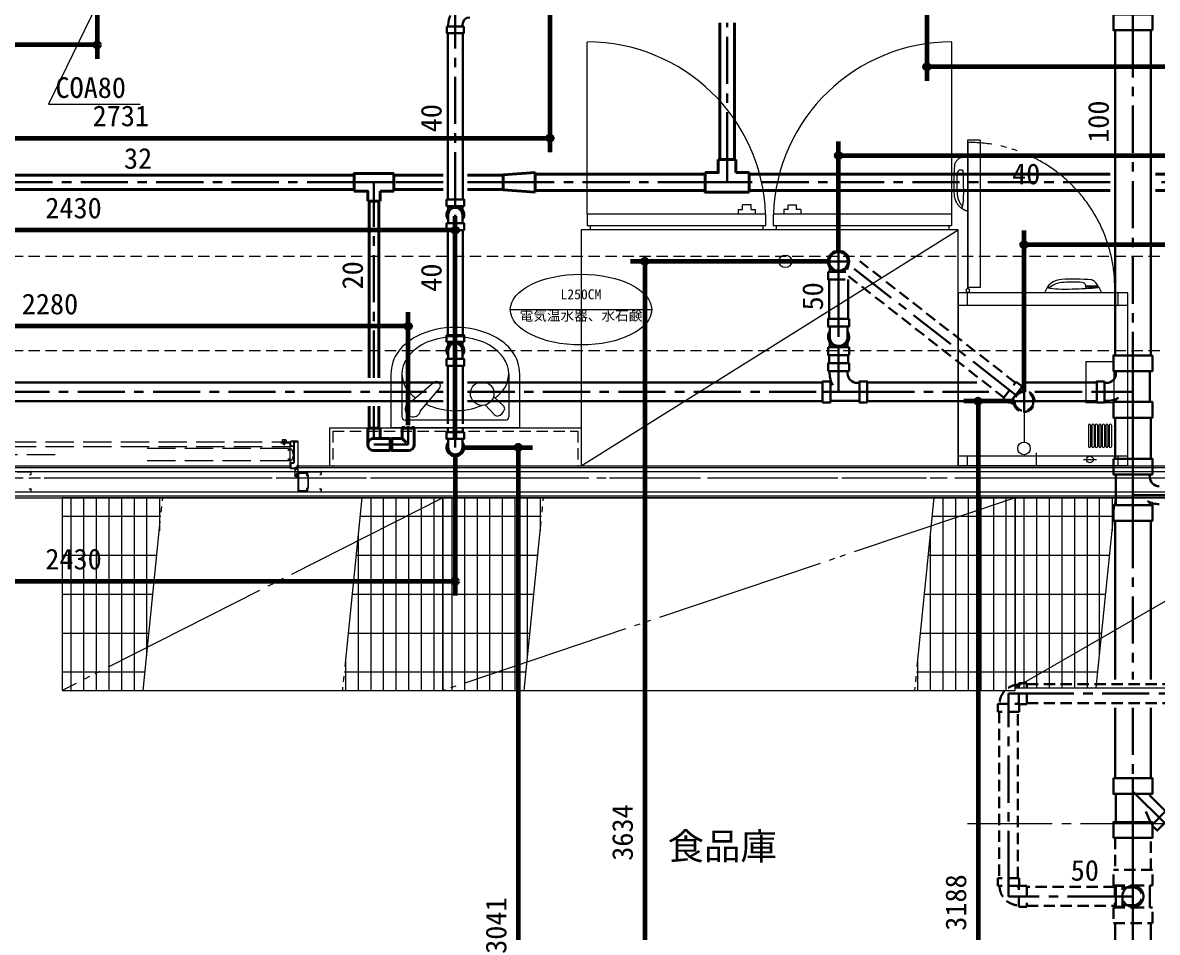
# Model space of a CAD drawing. Units: millimetres at full size, sheet at 1:30. Extents: x -16828 to 149130, y 47892 to 100313.
# Drawn here: x 1238 to 4849, y 57000 to 59894 of the extents above; entities that cross this region are included whole.
import ezdxf
from ezdxf.enums import TextEntityAlignment as Align

# ---------------------------------------------------------------- set-up
doc = ezdxf.new("R2010")
doc.units = ezdxf.units.MM
doc.header["$LTSCALE"] = 30
doc.header["$PDMODE"] = 32
doc.header["$PDSIZE"] = 15
for name, pattern in [('CHAIN1', [8, 5, -1, 1, -1]), ('CHAIN2', [12, 9, -1, 1, -1]), ('DASHED1', [1.8, 1.2, -0.6]), ('DASHED3', [4, 3, -1]), ('DOUBLE_CHAIN1', [8.8, 5, -1, 0.6, -0.6, 0.6, -1]), ('LONG_CHAIN', [21, 18, -1, 1, -1]), ('LONG_DOUBLE_CHAIN', [21.8, 18, -1, 0.6, -0.6, 0.6, -1])]:
    doc.linetypes.add(name, pattern=pattern)
for name, color, linetype, lineweight in [('0-0', 7, 'CHAIN2', 15), ('0-1', 7, 'Continuous', 15), ('2-2_間仕切り芯', 7, 'DOUBLE_CHAIN1', 15), ('2-3_間仕切り', 7, 'Continuous', 15), ('2-A_建具', 7, 'Continuous', 15), ('2-B_金物', 7, 'Continuous', 15), ('3-0_AIHO08-壁芯', 7, 'CHAIN2', 15), ('3-1_AIHO57-排水立上げ', 7, 'Continuous', 15), ('3-4_AIHO30-厨房機器', 7, 'Continuous', 15), ('3-7_AIHO47-厨房機器アウトライン', 7, 'Continuous', 15), ('3-8_AIHO30-厨房機器LL', 7, 'Continuous', 15), ('3-9_AIHO32-厨房機器補助線', 7, 'LONG_DOUBLE_CHAIN', 15), ('3-E_AIHO48-厨房機器既設品', 7, 'Continuous', 15), ('4-7_AIHO13-衛生器具', 7, 'Continuous', 15), ('9-6_無題7', 7, 'Continuous', 15), ('9-9_配管－汚水１：硬質塩ビ管（ＤＶ）', 2, 'Continuous', 30), ('9-A_配管－給水３：ＶＬＰ(ＶＤ)', 5, 'Continuous', 40), ('9-E_配管－給湯１：ＣＵＰ(Ｍ)', 1, 'Continuous', 60)]:
    doc.layers.add(name, color=color, linetype=linetype, lineweight=lineweight)
doc.layers.add('4-8_AIHO12-部屋名', color=7, linetype='Continuous')
doc.styles.add('ＭＳ ゴシック', font='')
doc.styles.get('ＭＳ ゴシック').set_extended_font_data('MS Gothic')

# ---------------------------------------------------------------- blocks, each defined once
blk = doc.blocks.new('グループ部品-33')
at = {"layer": '4-7_AIHO13-衛生器具'}
for p, q in [((2409.96, 58775.99), (2409.96, 58604.36)), ((2444.96, 58776.86), (2444.96, 58639.36)), ((2784.96, 58776.86), (2784.96, 58639.36)), ((2819.96, 58604.36), (2819.96, 58775.99)), ((2474.5, 58688.75), (2545.29, 58748.96)), ((2504.37, 58658.88), (2564.57, 58729.67)), ((2769.12, 58673.35), (2736.78, 58704.53)), ((2709.79, 58677.54), (2740.97, 58645.2)), ((2774.96, 58629.36), (2454.96, 58629.36)), ((2819.96, 58604.36), (2409.96, 58604.36)), ((2524.95, 58604.36), (2504.95, 58604.36))]:
    blk.add_line(p, q, dxfattribs=at)
blk.add_circle((2700.46, 58713.86), 37.5, dxfattribs=at)
for centre, radius, start, end in [((2614.96, 58644.36), 280.01, 63.81443, 116.18557), ((2562.01, 58752.05), 160, 116.18557, 143.24105), ((2582.2, 58738.19), 150, 111.34332, 143.49008), ((2614.96, 58654.36), 240, 68.65668, 111.34332), ((2647.72, 58738.19), 150, 36.50992, 68.65668), ((2667.91, 58752.05), 160, 36.75895, 63.81443), ((2529.96, 58775.99), 120, 143.24105, 180), ((2699.96, 58775.99), 120, 0, 36.75895), ((2529.96, 58776.86), 85, 143.49008, 218.88801), ((2699.96, 58776.86), 85, 321.11199, 36.50992), ((2572.77, 58811.39), 140, 218.88801, 232.65285), ((2554.15, 58738.54), 13.68, 319.62111, 130.38272), ((2657.15, 58811.39), 140, 307.1465, 321.11199), ((2479.98, 58664.36), 25, 102.64013, 347.32941), ((2614.96, 58879.37), 220, 245.06722, 292.67346), ((2742.89, 58671.43), 30, 285.3058, 344.69517), ((2762.18, 58666.15), 10, 344.69517, 46.04339), ((2454.96, 58639.36), 10, 180, 270), ((2748.17, 58652.14), 10, 223.95652, 285.3058), ((2774.96, 58639.36), 10, 270, 0)]:
    blk.add_arc(centre, radius, start, end, dxfattribs=at)

msp = doc.modelspace()

# ---------------------------------------------------------------- linework, layer by layer
at = {"layer": '0-0'}
msp.add_line((4244.96, 57345.86), (6184.96, 57345.86), dxfattribs=at)
at = {"layer": '0-1', "linetype": 'DASHED1'}
for p, q in [((284.96, 59150.86), (6009.96, 59150.86)), ((284.96, 58850.86), (6009.96, 58850.86))]:
    msp.add_line(p, q, dxfattribs=at)
at = {"layer": '2-2_間仕切り芯'}
msp.add_line((-806.1, 58445.86), (8457.24, 58445.86), dxfattribs=at)
at = {"layer": '2-3_間仕切り'}
for p, q in [((1164.96, 58484.36), (2089.96, 58484.36)), ((1164.96, 58478.36), (2089.96, 58478.36)), ((2114.96, 58484.36), (6472.46, 58484.36)), ((2114.96, 58478.36), (6472.46, 58478.36)), ((1164.96, 58465.86), (6472.46, 58465.86)), ((1164.96, 58400.86), (6472.46, 58400.86)), ((1164.96, 58388.36), (6651.46, 58388.36)), ((1164.96, 58382.36), (6651.46, 58382.36))]:
    msp.add_line(p, q, dxfattribs=at)
at = {"layer": '2-A_建具', "linetype": 'DASHED3'}
for p, q in [((110.46, 58560.36), (2089.96, 58560.36)), ((110.46, 58545.36), (2089.96, 58545.36)), ((2084.06, 58539.36), (1614.96, 58539.36)), ((2059.96, 58559.16), (2059.96, 58557.56)), ((2059.96, 58559.16), (2087.56, 58559.16)), ((2064.46, 58566.16), (2063.46, 58565.16)), ((2063.46, 58565.16), (2063.46, 58561.66)), ((2063.96, 58561.16), (2063.46, 58561.66)), ((2075.96, 58561.16), (2063.96, 58561.16)), ((2075.46, 58566.16), (2064.46, 58566.16)), ((2064.96, 58561.16), (2064.96, 58560.36)), ((2067.96, 58551.56), (2067.96, 58560.36)), ((2069.96, 58566.16), (2069.96, 58551.16)), ((2071.56, 58551.16), (2071.96, 58551.56)), ((2071.96, 58551.56), (2071.96, 58560.36)), ((2074.96, 58561.16), (2074.96, 58560.36)), ((2076.46, 58565.16), (2075.46, 58566.16)), ((2075.96, 58561.16), (2076.46, 58561.66)), ((2076.46, 58565.16), (2076.46, 58561.66)), ((2084.06, 58531.86), (2084.06, 58539.36)), ((2088.36, 58546.16), (2089.96, 58546.16)), ((2089.46, 58485.36), (2089.46, 58560.36)), ((2089.96, 58556.76), (2089.96, 58546.16)), ((1340.9, 58519.36), (84.96, 58519.36)), ((2084.06, 58499.36), (2084.06, 58506.86)), ((2084.96, 58537.06), (2084.96, 58533.36)), ((2086.16, 58533.36), (2084.96, 58533.36)), ((2084.96, 58505.36), (2084.96, 58501.66)), ((2086.16, 58505.36), (2084.96, 58505.36)), ((2091.18, 58537.36), (2085.26, 58537.36)), ((2099.88, 58519.9), (2095.99, 58533.72)), ((2099.88, 58518.82), (2095.99, 58505)), ((2084.06, 58499.36), (1614.96, 58499.36)), ((2091.18, 58501.36), (2085.26, 58501.36))]:
    msp.add_line(p, q, dxfattribs=at)
at = {"layer": '2-A_建具'}
for p, q in [((2089.96, 58547.76), (2089.96, 58559.96)), ((2091.56, 58546.96), (2091.56, 58560.76)), ((2113.36, 58560.76), (2091.56, 58560.76)), ((2099.96, 58546.96), (2091.56, 58546.96)), ((2112.56, 58562.36), (2092.36, 58562.36)), ((2099.96, 58545.36), (2092.36, 58545.36)), ((2099.96, 58558.36), (2099.96, 58493.36)), ((2101.56, 58559.16), (2101.56, 58494.16)), ((2113.36, 58560.76), (2113.36, 58475.36)), ((2114.96, 58475.36), (2114.96, 58559.96)), ((2089.96, 58475.36), (2089.96, 58490.96)), ((2091.56, 58491.76), (2091.56, 58475.36)), ((2099.16, 58491.76), (2091.56, 58491.76)), ((2091.56, 58477.66), (2110.06, 58477.66)), ((2099.96, 58493.36), (2092.36, 58493.36)), ((2104.36, 58477.26), (2104.36, 58453.36)), ((2105.36, 58478.42), (2105.36, 58464.56)), ((2106.86, 58478.75), (2106.86, 58471)), ((2110.86, 58475.77), (2110.86, 58471)), ((2111.06, 58478.66), (2111.06, 58485.36)), ((2112.36, 58476.11), (2112.36, 58464.56)), ((2113.36, 58477.26), (2113.36, 58453.36)), ((2114.96, 58475.36), (2113.36, 58475.36)), ((1220.76, 58465.06), (1264.16, 58465.06)), ((1221.16, 58465.86), (1263.76, 58465.86)), ((1259.96, 58456.66), (1264.16, 58456.66)), ((1259.96, 58455.86), (1259.96, 58456.66)), ((1259.96, 58455.86), (1263.76, 58455.86)), ((1264.16, 58465.06), (1264.16, 58456.66)), ((1264.96, 58457.06), (1264.96, 58464.66)), ((2111.73, 58449.89), (2105.39, 58456.23)), ((2112.95, 58451.5), (2106.99, 58457.46)), ((2113.36, 58460.96), (2113.36, 58405.76)), ((2115.66, 58461.06), (2141.06, 58461.06)), ((2115.76, 58463.36), (2140.96, 58463.36)), ((2141.06, 58461.06), (2141.06, 58453.36)), ((2141.06, 58453.36), (2143.36, 58453.36)), ((2143.36, 58464.66), (2143.36, 58453.36)), ((2145.36, 58453.86), (2143.71, 58455.51)), ((2144.16, 58465.06), (2187.56, 58465.06)), ((2144.16, 58465.06), (2144.16, 58456.19)), ((2146.16, 58454.19), (2144.16, 58456.19)), ((2144.56, 58465.86), (2187.16, 58465.86)), ((2145.36, 58453.86), (2145.36, 58412.86)), ((2146.16, 58454.19), (2146.16, 58412.53)), ((2183.36, 58455.86), (2187.16, 58455.86)), ((2187.56, 58465.06), (2187.56, 58456.66)), ((2188.36, 58457.06), (2188.36, 58464.66)), ((1220.76, 58401.66), (1264.16, 58401.66)), ((1221.16, 58400.86), (1263.76, 58400.86)), ((1259.96, 58410.86), (1263.76, 58410.86)), ((1259.96, 58410.06), (1259.96, 58410.86)), ((1259.96, 58410.06), (1264.16, 58410.06)), ((1264.16, 58410.06), (1264.16, 58401.66)), ((1264.96, 58402.06), (1264.96, 58409.66)), ((2115.76, 58403.36), (2140.96, 58403.36)), ((2141.06, 58413.36), (2141.06, 58405.66)), ((2143.71, 58411.21), (2145.36, 58412.86)), ((2144.16, 58410.53), (2146.16, 58412.53)), ((2144.56, 58400.86), (2187.16, 58400.86)), ((2183.36, 58410.06), (2187.56, 58410.06)), ((2187.56, 58410.06), (2187.56, 58401.66)), ((2188.36, 58402.06), (2188.36, 58409.66))]:
    msp.add_line(p, q, dxfattribs=at)
at = {"layer": '2-A_建具', "linetype": 'DASHED3'}
for points in [[(2059.96, 58557.56), (2088.36, 58557.56), (2088.36, 58546.16)], [(2071.56, 58551.16), (2068.36, 58551.16), (2067.96, 58551.56)]]:
    msp.add_lwpolyline(points, dxfattribs=at)
at = {"layer": '2-A_建具'}
for points in [[(2112.36, 58560.76), (2112.36, 58559.16), (2101.56, 58559.16)], [(2089.96, 58475.36), (2091.56, 58475.36), (2109.96, 58475.36)], [(2113.36, 58478.76), (2113.36, 58485.36), (2111.06, 58485.36)], [(2115.66, 58461.06), (2115.66, 58405.66), (2141.06, 58405.66)], [(2183.36, 58455.86), (2183.36, 58456.66), (2187.56, 58456.66)], [(2141.06, 58413.36), (2143.36, 58413.36), (2143.36, 58402.06)], [(2144.16, 58410.53), (2144.16, 58401.66), (2187.56, 58401.66)], [(2183.36, 58410.06), (2183.36, 58410.86), (2187.16, 58410.86)]]:
    msp.add_lwpolyline(points, dxfattribs=at)
msp.add_circle((2108.86, 58453.36), 4.5, dxfattribs=at)
at = {"layer": '2-A_建具', "linetype": 'DASHED3'}
for centre, radius, start, end in [((2087.56, 58556.76), 2.4, 0, 90), ((2085.26, 58537.06), 0.3, 90, 180), ((2091.18, 58532.36), 5, 15.75454, 90), ((2091.18, 58506.36), 5, 270, 344.24546), ((2097.96, 58519.36), 2, 344.24546, 15.75454), ((2085.26, 58501.66), 0.3, 180, 270)]:
    msp.add_arc(centre, radius, start, end, dxfattribs=at)
at = {"layer": '2-A_建具'}
for centre, radius, start, end in [((2092.36, 58559.96), 2.4, 90, 180), ((2092.36, 58547.76), 2.4, 180, 270), ((2102.36, 58558.36), 2.4, 90, 180), ((2112.56, 58559.96), 2.4, 0, 90), ((2092.36, 58490.96), 2.4, 90, 180), ((2099.16, 58494.16), 2.4, 270, 0), ((2104.36, 58475.36), 1, 180, 0), ((2106.61, 58476.32), 2.44, 22.61986, 157.38014), ((2106.16, 58475.36), 1, 205.84193, 0), ((2107.96, 58475.36), 1, 205.84193, 0), ((2111.11, 58476.32), 2.44, 22.61986, 157.38014), ((2111.11, 58478.2), 2.44, 202.61986, 337.38014), ((2109.76, 58475.36), 1, 205.84193, 0), ((2109.96, 58478.76), 3.4, 270, 0), ((2110.06, 58478.66), 1, 270, 0), ((2111.56, 58475.36), 1, 205.84193, 0), ((2113.36, 58475.36), 1, 205.84193, 0), ((1263.76, 58464.66), 1.2, 0, 90), ((1263.76, 58457.06), 1.2, 270, 0), ((2112.79, 58456.82), 4.02, 81.82006, 165.0162), ((2112.79, 58449.9), 4.02, 194.9838, 278.17994), ((2115.76, 58460.96), 2.4, 90, 180), ((2140.96, 58460.96), 2.4, 0, 90), ((2144.56, 58464.66), 1.2, 90, 180), ((2144.56, 58456.36), 1.2, 180, 225), ((2187.16, 58464.66), 1.2, 0, 90), ((2187.16, 58457.06), 1.2, 270, 0), ((1263.76, 58409.66), 1.2, 0, 90), ((1263.76, 58402.06), 1.2, 270, 0), ((2115.76, 58405.76), 2.4, 180, 270), ((2140.96, 58405.76), 2.4, 270, 0), ((2144.56, 58410.36), 1.2, 135, 180), ((2144.56, 58402.06), 1.2, 180, 270), ((2187.16, 58409.66), 1.2, 0, 90), ((2187.16, 58402.06), 1.2, 270, 0)]:
    msp.add_arc(centre, radius, start, end, dxfattribs=at)
at = {"layer": '2-B_金物'}
for p, q in [((2214.96, 58604.36), (3014.96, 58604.36)), ((2214.96, 58604.36), (2214.96, 58484.36)), ((3014.96, 58604.36), (3014.96, 58484.36))]:
    msp.add_line(p, q, dxfattribs=at)
at = {"layer": '2-B_金物', "linetype": 'DASHED1'}
msp.add_line((2224.96, 58594.36), (2224.96, 58484.36), dxfattribs=at)
msp.add_lwpolyline([(2224.96, 58594.36), (3004.96, 58594.36), (3004.96, 58484.36)], dxfattribs=at)
at = {"layer": '3-0_AIHO08-壁芯'}
msp.add_line((-115.04, 58445.86), (7984.96, 58445.86), dxfattribs=at)
at = {"layer": '3-1_AIHO57-排水立上げ'}
for p, q in [((3834.96, 59134.36), (3684.96, 59134.36)), ((4424.96, 58689.36), (4424.96, 58559.36))]:
    msp.add_line(p, q, dxfattribs=at)
for centre in [(3664.96, 59134.36), (4424.96, 58539.36)]:
    msp.add_circle(centre, 20, dxfattribs=at)
at = {"layer": '3-4_AIHO30-厨房機器'}
for p, q in [((3014.96, 58484.36), (4214.96, 58484.36)), ((2575.46, 58382.36), (1363.46, 58382.36)), ((1363.46, 58382.36), (1363.46, 57769.36)), ((4396.46, 58382.36), (2575.46, 58382.36)), ((2575.46, 58382.36), (2575.46, 57769.36)), ((2575.46, 57769.36), (2575.46, 58382.36)), ((4396.46, 57769.36), (4396.46, 58382.36)), ((1363.46, 57769.36), (2575.46, 57769.36)), ((2575.46, 57769.36), (4396.46, 57769.36))]:
    msp.add_line(p, q, dxfattribs=at)
at = {"layer": '3-7_AIHO47-厨房機器アウトライン'}
for p, q in [((2575.46, 58382.36), (1363.46, 58382.36)), ((1363.46, 58382.36), (1363.46, 57769.36)), ((4396.46, 58382.36), (2575.46, 58382.36)), ((2575.46, 58382.36), (2575.46, 57769.36)), ((2575.46, 57769.36), (2575.46, 58382.36)), ((4396.46, 57769.36), (4396.46, 58382.36)), ((1363.46, 57769.36), (2575.46, 57769.36)), ((2575.46, 57769.36), (4396.46, 57769.36))]:
    msp.add_line(p, q, dxfattribs=at)
at = {"layer": '3-8_AIHO30-厨房機器LL'}
for p, q in [((1391.53, 58382.36), (1391.53, 57769.36)), ((1431.73, 58382.36), (1431.73, 57769.36)), ((1471.93, 58382.36), (1471.93, 57769.36)), ((1512.13, 58382.36), (1512.13, 57769.36)), ((1552.33, 58382.36), (1552.33, 57769.36)), ((1592.53, 58382.36), (1592.53, 57769.36)), ((1632.73, 57879.07), (1632.73, 58382.36)), ((1672.93, 58382.36), (1672.93, 58277.06)), ((2345.53, 58382.36), (2345.53, 57769.36)), ((2385.73, 58382.36), (2385.73, 57769.36)), ((2425.93, 58382.36), (2425.93, 57769.36)), ((2466.13, 58382.36), (2466.13, 57769.36)), ((2506.33, 58382.36), (2506.33, 57769.36)), ((2546.53, 58382.36), (2546.53, 57769.36)), ((2603.53, 58382.36), (2603.53, 57769.36)), ((2643.73, 58382.36), (2643.73, 57769.36)), ((2683.93, 58382.36), (2683.93, 57769.36)), ((2724.13, 58382.36), (2724.13, 57769.36)), ((2764.33, 58382.36), (2764.33, 57769.36)), ((2804.53, 58382.36), (2804.53, 57769.36)), ((2844.73, 57879.07), (2844.73, 58382.36)), ((2884.93, 58382.36), (2884.93, 58277.06)), ((4166.53, 58382.36), (4166.53, 57769.36)), ((4206.73, 58382.36), (4206.73, 57769.36)), ((4246.93, 58382.36), (4246.93, 57769.36)), ((4287.13, 58382.36), (4287.13, 57769.36)), ((4327.33, 58382.36), (4327.33, 57769.36)), ((4367.53, 58382.36), (4367.53, 57769.36)), ((1363.46, 58323.36), (1677.61, 58323.36)), ((2311.31, 58323.36), (2575.46, 58323.36)), ((2575.46, 58323.36), (2889.61, 58323.36)), ((4132.31, 58323.36), (4396.46, 58323.36)), ((2305.33, 58264.19), (2305.33, 57769.36)), ((4126.33, 58264.19), (4126.33, 57769.36)), ((1363.46, 58199.61), (1665.11, 58199.61)), ((2298.81, 58199.61), (2575.46, 58199.61)), ((2575.46, 58199.61), (2877.11, 58199.61)), ((4119.81, 58199.61), (4396.46, 58199.61)), ((1363.46, 58075.86), (1652.61, 58075.86)), ((2286.31, 58075.86), (2575.46, 58075.86)), ((2575.46, 58075.86), (2864.61, 58075.86)), ((4107.31, 58075.86), (4396.46, 58075.86)), ((1363.46, 57952.11), (1640.11, 57952.11)), ((2273.81, 57952.11), (2575.46, 57952.11)), ((2575.46, 57952.11), (2852.11, 57952.11)), ((4094.81, 57952.11), (4396.46, 57952.11)), ((2265.13, 57866.2), (2265.13, 57769.36)), ((4086.13, 57866.2), (4086.13, 57769.36)), ((1363.46, 57828.36), (1627.61, 57828.36)), ((2261.31, 57828.36), (2575.46, 57828.36)), ((2575.46, 57828.36), (2839.61, 57828.36)), ((4082.31, 57828.36), (4396.46, 57828.36))]:
    msp.add_line(p, q, dxfattribs=at)
at = {"layer": '3-9_AIHO32-厨房機器補助線'}
for p, q in [((2575.46, 58382.36), (1363.46, 57769.36)), ((1621.65, 57769.36), (1683.57, 58382.36)), ((2317.27, 58382.36), (2255.35, 57769.36)), ((4396.46, 58382.36), (2575.46, 57769.36)), ((2833.65, 57769.36), (2895.57, 58382.36)), ((4138.27, 58382.36), (4076.35, 57769.36))]:
    msp.add_line(p, q, dxfattribs=at)
at = {"layer": '3-E_AIHO48-厨房機器既設品'}
for p, q in [((3034.96, 59284.36), (3034.96, 59831.36)), ((4194.96, 59284.36), (4194.96, 59831.36)), ((3515.45, 59299.46), (3515.45, 59284.36)), ((3515.45, 59299.46), (3529.07, 59299.46)), ((3556.07, 59314.36), (3529.07, 59314.36)), ((3529.07, 59299.46), (3529.07, 59314.36)), ((3556.07, 59299.46), (3556.07, 59314.36)), ((3556.07, 59299.46), (3569.69, 59299.46)), ((3569.69, 59299.46), (3569.69, 59284.36)), ((3660.23, 59299.46), (3660.23, 59284.36)), ((3673.85, 59299.46), (3660.23, 59299.46)), ((3673.85, 59314.36), (3700.85, 59314.36)), ((3673.85, 59299.46), (3673.85, 59314.36)), ((3700.85, 59299.46), (3700.85, 59314.36)), ((3714.46, 59299.46), (3700.85, 59299.46)), ((3714.46, 59299.46), (3714.46, 59284.36)), ((3014.96, 58484.36), (4214.96, 59234.36)), ((3043.96, 59248.36), (3043.96, 59234.36)), ((3593.96, 59248.36), (3593.96, 59234.36)), ((3635.96, 59248.36), (3635.96, 59234.36)), ((4185.96, 59248.36), (4185.96, 59234.36)), ((4214.96, 58484.36), (4214.96, 59234.36)), ((4506.47, 59050.91), (4500.79, 59051.92)), ((4621.46, 59052.56), (4621.46, 59055.39)), ((4661.46, 59055.06), (4621.46, 59055.06)), ((4621.46, 59052.06), (4621.46, 59048.23)), ((4661.46, 59052.06), (4660.96, 59052.06)), ((4661.46, 59052.56), (4661.46, 59055.06)), ((4661.46, 59052.06), (4661.46, 59051.13)), ((4663.96, 59051.36), (4661.46, 59051.13)), ((4214.96, 59034.36), (4214.96, 58484.36)), ((4244.96, 59034.36), (4214.96, 59034.36)), ((4244.96, 59034.36), (4244.96, 59035.99)), ((4244.96, 58994.36), (4244.96, 59034.36)), ((4247.46, 59034.36), (4244.96, 59034.36)), ((4247.46, 59034.36), (4247.46, 59035.99)), ((4496.46, 59034.36), (4247.46, 59034.36)), ((4671.96, 59034.36), (4490.96, 59034.36)), ((4724.96, 59034.36), (4666.46, 59034.36)), ((4724.96, 58994.36), (4724.96, 59034.36)), ((4754.96, 58994.36), (4214.96, 58994.36)), ((4621.96, 58814.36), (4621.96, 58684.36)), ((4711.96, 58684.36), (4621.96, 58684.36)), ((4629.96, 58613.36), (4629.96, 58545.36)), ((4636.96, 58613.36), (4636.96, 58545.36)), ((4640.96, 58613.36), (4640.96, 58545.36)), ((4647.96, 58613.36), (4647.96, 58545.36)), ((4651.96, 58613.36), (4651.96, 58545.36)), ((4658.96, 58613.36), (4658.96, 58545.36)), ((4662.96, 58613.36), (4662.96, 58545.36)), ((4669.96, 58613.36), (4669.96, 58545.36)), ((4673.96, 58613.36), (4673.96, 58545.36)), ((4680.96, 58613.36), (4680.96, 58545.36)), ((4684.96, 58613.36), (4684.96, 58545.36)), ((4691.96, 58613.36), (4691.96, 58545.36)), ((4695.96, 58613.36), (4695.96, 58545.36)), ((4702.96, 58613.36), (4702.96, 58545.36)), ((4754.96, 58514.36), (4214.96, 58514.36)), ((4244.96, 58484.36), (4244.96, 58514.36)), ((4724.96, 58484.36), (4724.96, 58514.36)), ((4754.96, 58484.36), (4214.96, 58484.36)), ((5446.46, 58382.36), (4396.46, 58382.36)), ((4396.46, 58382.36), (4396.46, 57777.36)), ((5446.46, 58382.36), (4396.46, 57777.36)), ((5446.46, 58382.36), (4396.46, 58382.36)), ((4396.46, 58382.36), (4396.46, 57777.36)), ((4424.53, 58382.36), (4424.53, 57777.36)), ((4464.73, 58382.36), (4464.73, 57777.36)), ((4504.93, 58382.36), (4504.93, 57777.36)), ((4545.13, 58382.36), (4545.13, 57777.36)), ((4585.33, 58382.36), (4585.33, 57777.36)), ((4625.53, 58382.36), (4625.53, 57777.36)), ((4654.65, 57777.36), (4716.57, 58382.36)), ((4665.73, 57879.07), (4665.73, 58382.36)), ((4705.93, 58382.36), (4705.93, 58277.06)), ((4396.46, 58323.36), (4710.61, 58323.36)), ((4396.46, 58199.61), (4698.11, 58199.61)), ((4396.46, 58075.86), (4685.61, 58075.86)), ((4396.46, 57952.11), (4673.11, 57952.11)), ((4396.46, 57828.36), (4660.61, 57828.36)), ((4396.46, 57777.36), (5446.46, 57777.36)), ((4396.46, 57777.36), (5446.46, 57777.36))]:
    msp.add_line(p, q, dxfattribs=at)
at = {"layer": '3-E_AIHO48-厨房機器既設品', "linetype": 'LONG_DOUBLE_CHAIN'}
for p, q in [((4244.96, 59519.86), (4244.96, 59050.86)), ((4284.96, 59519.86), (4244.96, 59519.86)), ((4284.96, 59519.86), (4284.96, 59050.86)), ((4246.21, 59512.36), (4246.21, 59047.86)), ((4226.76, 59464.86), (4224.26, 59464.86)), ((4227.26, 59464.86), (4228.19, 59464.86)), ((4227.26, 59464.86), (4227.26, 59464.36)), ((4227.96, 59467.36), (4228.19, 59464.86)), ((4244.96, 59475.36), (4244.96, 59294.36)), ((4226.76, 59424.86), (4223.93, 59424.86)), ((4227.26, 59424.86), (4231.09, 59424.86)), ((4228.41, 59309.87), (4227.41, 59304.19)), ((4284.96, 59050.86), (4244.96, 59050.86))]:
    msp.add_line(p, q, dxfattribs=at)
at = {"layer": '3-E_AIHO48-厨房機器既設品', "linetype": 'LONG_CHAIN'}
for p, q in [((4464.96, 58483.86), (4464.96, 58524.86)), ((4614.46, 58504.36), (4655.46, 58504.36))]:
    msp.add_line(p, q, dxfattribs=at)
at = {"layer": '3-E_AIHO48-厨房機器既設品'}
for points in [[(3602.96, 59284.36), (3034.96, 59284.36), (3034.96, 59248.36), (3602.96, 59248.36)], [(3602.96, 59284.36), (3034.96, 59284.36), (3034.96, 59248.36), (3602.96, 59248.36)], [(4194.96, 59284.36), (3626.96, 59284.36), (3626.96, 59248.36), (4194.96, 59248.36)], [(4194.96, 59284.36), (3626.96, 59284.36), (3626.96, 59248.36), (4194.96, 59248.36)], [(4214.96, 59234.36), (3014.96, 59234.36), (3014.96, 58484.36), (4214.96, 58484.36)]]:
    msp.add_lwpolyline(points, close=True, dxfattribs=at)
for points in [[(4214.96, 59234.36), (3014.96, 59234.36), (3014.96, 58484.36)], [(4660.96, 59052.06), (4621.96, 59052.06), (4621.46, 59052.06)], [(4754.96, 58484.36), (4754.96, 59034.36), (4724.96, 59034.36)], [(4711.96, 58684.36), (4711.96, 58814.36), (4621.96, 58814.36)]]:
    msp.add_lwpolyline(points, dxfattribs=at)
msp.add_circle((4634.96, 58504.36), 10.5, dxfattribs=at)
for centre, radius, start, end in [((3034.96, 59264.36), 568, 2.01787, 90), ((4194.96, 59264.36), 568, 90, 177.98213), ((4246.21, 59041.86), 6, 282.0247, 257.9753), ((4548.58, 59017.63), 60, 145.79107, 163.80669), ((4536.8, 59196.51), 150, 255.38999, 269.03226), ((4500.96, 59052.9), 1, 142.52703, 260), ((4547.78, 59017.01), 60, 93.58335, 142.52703), ((4506.64, 59051.9), 1, 260, 312.59842), ((4547.93, 59006.99), 60, 93.63504, 132.59842), ((4554.53, 60246.36), 1200, 269.03226, 273.19735), ((4581.53, 58478.06), 600, 84.43785, 93.58335), ((4581.53, 58478.06), 590, 87.23079, 93.63504), ((4609.46, 59055.39), 12, 0, 87.23079), ((4621.96, 59052.56), 0.5, 180, 270), ((4554.53, 60246.36), 1200, 273.19735, 275.11233), ((4638.72, 59065.28), 10, 62.78784, 84.43785), ((4625, 59038.6), 40, 24.29519, 62.78784), ((4660.96, 59052.56), 0.5, 270, 0), ((4614.34, 59017.63), 60, 16.19331, 34.20893), ((4246.21, 59041.86), 6, 257.9753, 282.0247), ((4633.46, 58613.36), 3.5, 0, 180), ((4644.46, 58613.36), 3.5, 0, 180), ((4655.46, 58613.36), 3.5, 0, 180), ((4666.46, 58613.36), 3.5, 0, 180), ((4677.46, 58613.36), 3.5, 0, 180), ((4688.46, 58613.36), 3.5, 0, 180), ((4699.46, 58613.36), 3.5, 0, 180), ((4633.46, 58545.36), 3.5, 180, 0), ((4644.46, 58545.36), 3.5, 180, 0), ((4655.46, 58545.36), 3.5, 180, 0), ((4666.46, 58545.36), 3.5, 180, 0), ((4677.46, 58545.36), 3.5, 180, 0), ((4688.46, 58545.36), 3.5, 180, 0), ((4699.46, 58545.36), 3.5, 180, 0)]:
    msp.add_arc(centre, radius, start, end, dxfattribs=at)
at = {"layer": '3-E_AIHO48-厨房機器既設品', "linetype": 'LONG_DOUBLE_CHAIN'}
for centre, radius, start, end in [((4250.13, 59048.6), 463.78, 0.27955, 90.48402), ((4801.26, 59384.94), 600, 174.43785, 183.58335), ((4214.04, 59442.12), 10, 152.78784, 174.43785), ((4240.72, 59428.4), 40, 114.29519, 152.78784), ((4226.76, 59464.36), 0.5, 0, 90), ((4261.69, 59417.74), 60, 106.19331, 124.20893), ((4801.26, 59384.94), 590, 177.23079, 183.63504), ((4223.93, 59412.86), 12, 90, 177.23079), ((4226.76, 59425.36), 0.5, 270, 0), ((3032.96, 59357.93), 1200, 359.03226, 3.19735), ((4262.32, 59351.19), 60, 183.58335, 232.52703), ((4272.33, 59351.33), 60, 183.63504, 222.59842), ((4082.81, 59340.2), 150, 345.38999, 359.03226), ((4226.42, 59304.36), 1, 232.52703, 350), ((4261.69, 59351.98), 60, 235.79107, 253.80669), ((4227.42, 59310.05), 1, 350, 42.59842)]:
    msp.add_arc(centre, radius, start, end, dxfattribs=at)
at = {"layer": '9-6_無題7'}
for p, q in [((1474.96, 59952.74), (1319.7, 59634.39)), ((1319.7, 59634.39), (1612.2, 59634.39)), ((2789.96, 58980.92), (3239.96, 58980.92))]:
    msp.add_line(p, q, dxfattribs=at)
msp.add_ellipse((3014.96, 58980.92), major_axis=(225, 0), ratio=0.5, dxfattribs=at)
at = {"layer": '9-9_配管－汚水１：硬質塩ビ管（ＤＶ）', "linetype": 'CHAIN1'}
for p, q in [((2614.96, 59859.74), (2614.96, 59952.74)), ((4771.6, 59869.74), (4771.6, 59952.74)), ((2614.96, 59331.66), (2614.96, 59859.74)), ((4771.6, 59869.74), (4771.6, 58835.13)), ((2614.96, 59331.66), (2614.96, 59310.66)), ((2614.96, 59233.66), (2614.96, 59282.66)), ((2614.96, 58899.86), (2614.96, 59233.66)), ((3834.96, 59098.36), (3834.96, 59170.36)), ((3798.96, 59134.36), (3870.96, 59134.36)), ((3834.96, 59076.36), (3834.96, 59104.36)), ((3884.3, 59111.02), (4379.23, 58724.81)), ((3834.96, 59076.36), (3834.96, 58952)), ((3834.96, 58952), (3834.96, 58894)), ((2614.96, 58899.86), (2614.96, 58878.86)), ((3798.96, 58894), (3801.46, 58894)), ((3868.46, 58894), (3870.96, 58894)), ((2614.96, 58801.86), (2614.96, 58850.86)), ((3834.96, 58836), (3834.96, 58860.5)), ((3834.96, 58858), (3834.96, 58860.5)), ((3834.96, 58836), (3834.96, 58810.13)), ((4771.6, 58835.13), (4771.6, 58719.13)), ((2614.96, 58801.86), (2614.96, 58617.19)), ((3834.96, 58810.13), (3834.96, 58719.13)), ((4379.23, 58724.81), (4401.31, 58707.59)), ((4424.96, 58653.13), (4424.96, 58725.13)), ((692.96, 58719.13), (2575.96, 58719.13)), ((2653.96, 58719.13), (3783.96, 58719.13)), ((3783.96, 58719.13), (3834.96, 58719.13)), ((3925.96, 58719.13), (3834.96, 58719.13)), ((3925.96, 58719.13), (4313.36, 58719.13)), ((4388.96, 58689.13), (4460.96, 58689.13)), ((4459.66, 58719.13), (4656.6, 58719.13)), ((4656.6, 58719.13), (4771.6, 58719.13)), ((4771.6, 58637.13), (4771.6, 58719.13)), ((4771.6, 58637.13), (4771.6, 58506.64)), ((2614.96, 58591.35), (2614.96, 58602.19)), ((2614.96, 58591.35), (2614.96, 58542.35)), ((4771.6, 58506.64), (4771.6, 58390.64)), ((4771.6, 58308.64), (4771.6, 58390.64)), ((4886.6, 58390.64), (4771.6, 58390.64)), ((4771.6, 58308.64), (4771.6, 57804.42)), ((4375.59, 57701.42), (4375.59, 57759.42)), ((4433.59, 57759.42), (4375.59, 57759.42)), ((4433.59, 57759.42), (7061.61, 57759.42)), ((4771.6, 57714.42), (4771.6, 57490.51)), ((4375.59, 57172.45), (4375.59, 57701.42)), ((4771.6, 57490.51), (4771.6, 57448.51)), ((4771.6, 57300.51), (4771.6, 57448.51)), ((4872.72, 57347.39), (4771.6, 57448.51)), ((4771.6, 57300.51), (4771.6, 57198.45)), ((4375.59, 57172.45), (4375.59, 57114.45)), ((4771.6, 57198.45), (4771.6, 57114.45)), ((4433.59, 57114.45), (4375.59, 57114.45)), ((4713.6, 57114.45), (4433.59, 57114.45)), ((4713.6, 57114.45), (4771.6, 57114.45)), ((4771.6, 57029.45), (4771.6, 57114.45)), ((4771.6, 57029.45), (4771.6, 56866.32))]:
    msp.add_line(p, q, dxfattribs=at)
at = {"layer": '9-9_配管－汚水１：硬質塩ビ管（ＤＶ）'}
for p, q in [((2587.96, 59881.74), (2641.96, 59881.74)), ((2592.2, 59887.21), (2592.2, 59881.74)), ((2637.6, 59887.1), (2637.6, 59881.74)), ((2590.96, 59859.74), (2590.96, 59331.66)), ((2638.96, 59331.66), (2638.96, 59859.74)), ((4714.6, 59869.74), (4714.6, 58835.13)), ((4828.6, 58835.13), (4828.6, 59869.74)), ((2586.96, 59309.66), (2586.96, 59331.66)), ((2586.96, 59309.66), (2607.54, 59309.66)), ((2592.46, 59309.66), (2592.46, 59299.33)), ((2642.96, 59309.66), (2622.38, 59309.66)), ((2637.46, 59309.66), (2637.46, 59299.33)), ((2592.46, 59255.66), (2592.46, 59282.66)), ((2637.46, 59255.66), (2637.46, 59282.66)), ((2590.96, 59233.66), (2590.96, 58899.86)), ((2638.96, 58899.86), (2638.96, 59233.66)), ((3806.46, 59101.36), (3806.46, 59116.75)), ((3863.46, 59108.7), (3863.46, 59116.75)), ((3801.46, 59101.36), (3829.19, 59101.36)), ((3857.73, 59101.36), (3840.73, 59101.36)), ((3804.96, 59076.36), (3804.96, 58952)), ((3864.96, 58952), (3864.96, 59076.36)), ((3806.46, 58927), (3806.46, 58894)), ((3863.46, 58927), (3863.46, 58894)), ((2586.96, 58877.86), (2586.96, 58899.86)), ((2586.96, 58877.86), (2607.54, 58877.86)), ((2592.46, 58877.86), (2592.46, 58867.53)), ((2642.96, 58877.86), (2622.38, 58877.86)), ((2637.46, 58877.86), (2637.46, 58867.53)), ((3806.46, 58861), (3806.46, 58876.4)), ((3863.46, 58861), (3863.46, 58876.4)), ((2592.46, 58823.86), (2592.46, 58850.86)), ((2637.46, 58823.86), (2637.46, 58850.86)), ((3801.46, 58861), (3829.19, 58861)), ((3804.96, 58836), (3804.96, 58810.13)), ((3868.46, 58861), (3840.73, 58861)), ((3864.96, 58810.13), (3864.96, 58836)), ((3868.46, 58861), (3868.46, 58836)), ((2590.96, 58801.86), (2590.96, 58617.19)), ((2638.96, 58617.19), (2638.96, 58801.86)), ((3801.46, 58785.13), (3868.46, 58785.13)), ((3806.29, 58777.55), (3806.29, 58785.13)), ((3863.48, 58777.65), (3863.48, 58785.13)), ((4717.7, 58777.58), (4717.7, 58785.13)), ((4825.5, 58785.13), (4825.5, 58687.13)), ((2575.96, 58749.13), (692.96, 58749.13)), ((3783.96, 58749.13), (2653.96, 58749.13)), ((3808.96, 58747.73), (3812.6, 58747.73)), ((3893.4, 58747.73), (3900.96, 58747.73)), ((4274.92, 58749.13), (3925.96, 58749.13)), ((4656.6, 58749.13), (4421.22, 58749.13)), ((4681.6, 58685.63), (4681.6, 58752.63)), ((4687.78, 58747.66), (4681.6, 58747.66)), ((692.96, 58689.13), (2575.96, 58689.13)), ((2653.96, 58689.13), (3783.96, 58689.13)), ((3900.96, 58690.53), (3808.96, 58690.53)), ((3925.96, 58689.13), (4351.81, 58689.13)), ((4458.46, 58689.13), (4656.6, 58689.13)), ((4687.88, 58690.46), (4681.6, 58690.46)), ((4717.7, 58687.13), (4717.7, 58696.78)), ((4714.6, 58637.13), (4714.6, 58506.64)), ((4828.6, 58506.64), (4828.6, 58637.13)), ((2590.96, 58602.19), (2590.96, 58591.35)), ((2638.96, 58591.35), (2638.96, 58602.19)), ((2592.46, 58569.35), (2592.46, 58542.35)), ((2637.46, 58569.35), (2637.46, 58542.35)), ((4717.7, 58456.64), (4717.7, 58358.64)), ((4825.5, 58449.09), (4825.5, 58456.64)), ((4825.5, 58358.64), (4825.5, 58368.29)), ((4714.6, 58308.64), (4714.6, 57804.42)), ((4828.6, 57804.42), (4828.6, 58308.64)), ((4714.6, 57714.42), (4714.6, 57490.51)), ((4828.6, 57490.51), (4828.6, 57714.42)), ((4717.7, 57440.51), (4717.7, 57350.51)), ((4825.5, 57435.05), (4825.5, 57440.51)), ((4875.26, 57385.29), (4825.5, 57435.05)), ((4825.5, 57354.16), (4813, 57384.34)), ((4831.35, 57341.38), (4878.73, 57388.75)), ((4825.5, 57350.51), (4825.5, 57354.16)), ((4834.82, 57344.84), (4825.5, 57354.16)), ((4714.6, 57029.45), (4714.6, 56866.32)), ((4828.6, 56866.32), (4828.6, 57029.45))]:
    msp.add_line(p, q, dxfattribs=at)
at = {"layer": '9-9_配管－汚水１：硬質塩ビ管（ＤＶ）', "linetype": 'DASHED1'}
for p, q in [((4397.69, 58748.47), (3902.75, 59134.67)), ((3865.84, 59087.37), (4360.78, 58701.16)), ((4419.55, 58735.85), (4400.72, 58711.71)), ((4416.48, 58731.9), (4428.61, 58722.43)), ((4378.33, 58683.02), (4358.62, 58698.4)), ((4378.33, 58683.02), (4397.17, 58707.16)), ((4381.41, 58686.97), (4393.55, 58677.5)), ((4433.59, 57725.92), (4433.59, 57792.92)), ((7061.61, 57789.42), (4433.59, 57789.42)), ((4342.09, 57726.42), (4409.09, 57726.42)), ((4409.09, 57701.42), (4409.09, 57726.42)), ((4433.59, 57729.42), (7061.61, 57729.42)), ((4345.59, 57701.42), (4345.59, 57172.45)), ((4405.59, 57172.45), (4405.59, 57701.42)), ((4714.6, 57300.51), (4714.6, 57198.45)), ((4828.6, 57198.45), (4828.6, 57300.51)), ((4409.09, 57172.45), (4342.09, 57172.45)), ((4833.6, 57198.45), (4709.6, 57198.45)), ((4709.6, 57148.45), (4709.6, 57198.45)), ((4833.6, 57148.45), (4833.6, 57198.45)), ((4433.59, 57147.95), (4408.59, 57147.95)), ((4408.59, 57080.95), (4408.59, 57147.95)), ((4713.6, 57144.45), (4433.59, 57144.45)), ((4709.6, 57148.45), (4771.6, 57148.45)), ((4717.7, 57114.45), (4717.7, 57148.45)), ((4738.6, 57142.95), (4771.6, 57142.95)), ((4771.6, 57148.45), (4833.6, 57148.45)), ((4825.5, 57114.45), (4825.5, 57148.45)), ((4717.7, 57079.45), (4717.7, 57114.45)), ((4825.5, 57079.45), (4825.5, 57114.45)), ((4433.59, 57084.45), (4713.6, 57084.45)), ((4709.6, 57079.45), (4709.6, 57029.45)), ((4709.6, 57079.45), (4771.6, 57079.45)), ((4738.6, 57085.95), (4771.6, 57085.95)), ((4771.6, 57079.45), (4833.6, 57079.45)), ((4833.6, 57029.45), (4833.6, 57079.45)), ((4709.6, 57029.45), (4833.6, 57029.45))]:
    msp.add_line(p, q, dxfattribs=at)
at = {"layer": '9-9_配管－汚水１：硬質塩ビ管（ＤＶ）'}
for points in [[(4833.6, 59869.74), (4709.6, 59869.74), (4709.6, 59919.74), (4833.6, 59919.74)], [(2586.96, 59233.66), (2642.96, 59233.66), (2642.96, 59255.66), (2586.96, 59255.66)], [(3868.46, 58952), (3801.46, 58952), (3801.46, 58927), (3868.46, 58927)], [(4833.6, 58835.13), (4709.6, 58835.13), (4709.6, 58785.13), (4833.6, 58785.13)], [(2586.96, 58801.86), (2642.96, 58801.86), (2642.96, 58823.86), (2586.96, 58823.86)], [(3783.96, 58685.63), (3783.96, 58752.63), (3808.96, 58752.63), (3808.96, 58685.63)], [(3925.96, 58685.63), (3925.96, 58752.63), (3900.96, 58752.63), (3900.96, 58685.63)], [(4833.6, 58637.13), (4709.6, 58637.13), (4709.6, 58687.13), (4833.6, 58687.13)], [(2642.96, 58591.35), (2586.96, 58591.35), (2586.96, 58569.35), (2642.96, 58569.35)], [(4709.6, 58506.64), (4833.6, 58506.64), (4833.6, 58456.64), (4709.6, 58456.64)], [(4709.6, 58308.64), (4833.6, 58308.64), (4833.6, 58358.64), (4709.6, 58358.64)], [(4709.6, 57490.51), (4833.6, 57490.51), (4833.6, 57440.51), (4709.6, 57440.51)], [(4709.6, 57300.51), (4833.6, 57300.51), (4833.6, 57350.51), (4709.6, 57350.51)]]:
    msp.add_lwpolyline(points, close=True, dxfattribs=at)
for points in [[(2587.96, 59881.74), (2587.96, 59859.74), (2641.96, 59859.74), (2641.96, 59881.74)], [(2586.96, 59331.66), (2642.96, 59331.66), (2642.96, 59309.66)], [(3855.57, 59076.36), (3801.46, 59076.36), (3801.46, 59101.36)], [(2586.96, 58899.86), (2642.96, 58899.86), (2642.96, 58877.86)], [(3868.46, 58836), (3801.46, 58836), (3801.46, 58861)], [(3801.46, 58785.13), (3801.46, 58810.13), (3868.46, 58810.13), (3868.46, 58785.13)], [(4681.6, 58685.63), (4656.6, 58685.63), (4656.6, 58752.63), (4681.6, 58752.63)], [(4831.35, 57341.38), (4849.03, 57323.7), (4896.4, 57371.08), (4878.73, 57388.75)]]:
    msp.add_lwpolyline(points, dxfattribs=at)
at = {"layer": '9-9_配管－汚水１：硬質塩ビ管（ＤＶ）', "linetype": 'DASHED1'}
for points in [[(4358.62, 58698.4), (4399.84, 58751.23), (4419.55, 58735.85)], [(4433.59, 57725.92), (4408.59, 57725.92), (4408.59, 57792.92), (4433.59, 57792.92)], [(4409.09, 57701.42), (4342.09, 57701.42), (4342.09, 57726.42)], [(4409.09, 57172.45), (4409.09, 57147.45), (4342.09, 57147.45), (4342.09, 57172.45)], [(4433.59, 57147.95), (4433.59, 57080.95), (4408.59, 57080.95)]]:
    msp.add_lwpolyline(points, dxfattribs=at)
msp.add_lwpolyline([(4713.6, 57147.95), (4713.6, 57080.95), (4738.6, 57080.95), (4738.6, 57147.95)], close=True, dxfattribs=at)
at = {"layer": '9-9_配管－汚水１：硬質塩ビ管（ＤＶ）'}
msp.add_circle((3834.96, 59134.36), 30, dxfattribs=at)
at = {"layer": '9-9_配管－汚水１：硬質塩ビ管（ＤＶ）', "linetype": 'DASHED1'}
for centre, radius in [((4424.96, 58689.13), 30), ((4771.6, 57114.45), 33.5)]:
    msp.add_circle(centre, radius, dxfattribs=at)
at = {"layer": '9-9_配管－汚水１：硬質塩ビ管（ＤＶ）'}
for centre, radius, start, end in [((2650.8, 59887.21), 58.6, 150, 180), ((2661.04, 59887.1), 23.44, 90, 180), ((2614.96, 59282.66), 28, 323.47251, 216.52749), ((2614.96, 59282.66), 22.5, 0, 180), ((3834.96, 59134.36), 33.5, 90, 180), ((3834.96, 59134.36), 33.5, 0, 90), ((3834.96, 59134.36), 33.5, 180, 270), ((3834.96, 59134.36), 33.5, 270, 0), ((3834.96, 58894), 33.5, 148.29293, 31.70707), ((2614.96, 58850.86), 28, 323.47251, 216.52749), ((2614.96, 58850.86), 22.5, 0, 180), ((3834.96, 58894), 28.5, 180, 0), ((3881.09, 58777.55), 74.8, 180, 210), ((3893.4, 58777.65), 29.92, 180, 270), ((4687.78, 58777.58), 29.92, 270, 0), ((4687.88, 58765.26), 74.8, 270, 300), ((2614.96, 58542.35), 28, 143.47251, 36.52749), ((2614.96, 58542.35), 22.5, 180, 0), ((4855.42, 58449.09), 29.92, 180, 270), ((4855.31, 58436.77), 74.8, 240, 270)]:
    msp.add_arc(centre, radius, start, end, dxfattribs=at)
at = {"layer": '9-9_配管－汚水１：硬質塩ビ管（ＤＶ）', "linetype": 'DASHED1'}
for centre, radius, start, end in [((4424.96, 58689.13), 33.5, 90, 180), ((4424.96, 58689.13), 33.5, 0, 90), ((4424.96, 58689.13), 33.5, 180, 270), ((4424.96, 58689.13), 33.5, 270, 0), ((4408.59, 57726.42), 61.5, 90, 180), ((4408.59, 57726.42), 4.5, 90, 180), ((4408.59, 57147.45), 61.5, 180, 270), ((4408.59, 57147.45), 4.5, 180, 270), ((4771.6, 57114.45), 33.5, 238.29293, 121.70707), ((4771.6, 57114.45), 28.5, 270, 90)]:
    msp.add_arc(centre, radius, start, end, dxfattribs=at)
at = {"layer": '9-A_配管－給水３：ＶＬＰ(ＶＤ)'}
for p, q in [((3456.81, 59893.24), (3456.81, 59458.86)), ((3503.11, 59458.86), (3503.11, 59893.24)), ((3507.96, 59458.86), (3451.96, 59458.86)), ((3507.96, 59458.86), (3507.96, 59416.86)), ((2292.96, 59409.01), (-236.13, 59409.01)), ((2418.96, 59413.86), (2418.96, 59357.86)), ((2575.96, 59409.01), (2418.96, 59409.01)), ((2766.74, 59409.01), (2653.96, 59409.01)), ((2868.74, 59416.86), (2766.74, 59409.36)), ((2766.74, 59409.36), (2766.74, 59362.36)), ((2868.74, 59416.86), (2868.74, 59354.86)), ((3409.96, 59411.86), (2868.74, 59411.86)), ((3549.96, 59416.86), (3507.96, 59416.86)), ((3549.96, 59354.86), (3549.96, 59416.86)), ((4699.6, 59411.86), (3549.96, 59411.86)), ((8612.96, 59411.86), (4843.6, 59411.86)), ((-236.13, 59362.71), (2292.96, 59362.71)), ((2418.96, 59357.86), (2375.46, 59357.86)), ((2375.46, 59325.86), (2375.46, 59357.86)), ((2418.96, 59362.71), (2575.96, 59362.71)), ((2653.96, 59362.71), (2766.74, 59362.71)), ((2868.74, 59354.86), (2766.74, 59362.36)), ((2868.74, 59359.86), (3409.96, 59359.86)), ((3549.96, 59359.86), (4699.6, 59359.86)), ((4843.6, 59359.86), (8612.96, 59359.86)), ((2375.46, 59325.86), (2336.46, 59325.86)), ((2340.46, 59325.86), (2340.46, 58764.13)), ((2371.46, 58764.13), (2371.46, 59325.86)), ((2340.46, 58674.13), (2340.46, 58603.79)), ((2371.46, 58603.79), (2371.46, 58674.13)), ((2336.46, 58603.79), (2336.46, 58551.79)), ((2375.46, 58603.79), (2336.46, 58603.79)), ((2375.46, 58603.79), (2375.46, 58571.29)), ((2449.46, 58610.54), (2449.46, 58603.79)), ((2480.46, 58603.79), (2480.46, 58610.54)), ((2484.46, 58603.79), (2484.46, 58551.79)), ((2407.96, 58571.29), (2355.96, 58571.29)), ((2407.96, 58532.29), (2407.96, 58571.29)), ((2412.96, 58567.29), (2407.96, 58567.29)), ((2445.46, 58571.29), (2459.25, 58557.5)), ((2407.96, 58532.29), (2355.96, 58532.29)), ((2407.96, 58536.29), (2412.96, 58536.29))]:
    msp.add_line(p, q, dxfattribs=at)
at = {"layer": '9-A_配管－給水３：ＶＬＰ(ＶＤ)', "color": 2, "linetype": 'CHAIN1', "lineweight": 30}
for p, q in [((3479.96, 59458.86), (3479.96, 59893.24)), ((3479.96, 59458.86), (3479.96, 59385.86)), ((2292.96, 59385.86), (-236.13, 59385.86)), ((2292.96, 59385.86), (2355.96, 59385.86)), ((2418.96, 59385.86), (2355.96, 59385.86)), ((2355.96, 59325.86), (2355.96, 59385.86)), ((2575.96, 59385.86), (2418.96, 59385.86)), ((2766.74, 59385.86), (2653.96, 59385.86)), ((2766.74, 59385.86), (2817.74, 59385.86)), ((2868.74, 59385.86), (2817.74, 59385.86)), ((3409.96, 59385.86), (2868.74, 59385.86)), ((3409.96, 59385.86), (3479.96, 59385.86)), ((3549.96, 59385.86), (3479.96, 59385.86)), ((4699.6, 59385.86), (3549.96, 59385.86)), ((8612.96, 59385.86), (4843.6, 59385.86)), ((2355.96, 58764.13), (2355.96, 59325.86)), ((2355.96, 58603.79), (2355.96, 58674.13)), ((2355.96, 58603.79), (2355.96, 58571.29)), ((2464.96, 58603.79), (2464.96, 58610.54)), ((2464.96, 58603.79), (2464.96, 58551.79)), ((2407.96, 58551.79), (2355.96, 58551.79)), ((2407.96, 58551.79), (2412.96, 58551.79)), ((2412.96, 58551.79), (2464.96, 58551.79))]:
    msp.add_line(p, q, dxfattribs=at)
at = {"layer": '9-A_配管－給水３：ＶＬＰ(ＶＤ)'}
for points in [[(3451.96, 59458.86), (3451.96, 59416.86), (3409.96, 59416.86)], [(2418.96, 59413.86), (2292.96, 59413.86), (2292.96, 59357.86)], [(3549.96, 59354.86), (3409.96, 59354.86), (3409.96, 59416.86)], [(2336.46, 59325.86), (2336.46, 59357.86), (2292.96, 59357.86)], [(2445.46, 58573.24), (2445.46, 58603.79), (2484.46, 58603.79)], [(2464.96, 58532.29), (2412.96, 58532.29), (2412.96, 58571.29), (2443.51, 58571.29)]]:
    msp.add_lwpolyline(points, dxfattribs=at)
for centre, radius, start, end in [((2355.96, 58551.79), 19.5, 90, 270), ((2443.51, 58573.24), 1.95, 270, 0), ((2464.96, 58551.79), 19.5, 270, 0)]:
    msp.add_arc(centre, radius, start, end, dxfattribs=at)
at = {"layer": '9-E_配管－給湯１：ＣＵＰ(Ｍ)'}
for p, q in [((2915.96, 61461.86), (2915.96, 59481.44)), ((4115.96, 60084.8), (4115.96, 59708.25)), ((1474.96, 59922.74), (1474.96, 59778.1)), ((1474.96, 59823.1), (184.96, 59823.1)), ((6184.96, 59753.25), (4115.96, 59753.25)), ((184.96, 59526.44), (2915.96, 59526.44)), ((3834.96, 59164.36), (3834.96, 59515.92)), ((3834.96, 59470.92), (6184.96, 59470.92)), ((2614.96, 58572.35), (2614.96, 59278.57)), ((2614.96, 59233.57), (184.96, 59233.57)), ((4424.96, 58719.13), (4424.96, 59232.32)), ((6184.96, 59187.32), (4424.96, 59187.32)), ((3804.96, 59134.36), (3172.68, 59134.36)), ((3217.68, 59134.36), (3217.68, 55500.86)), ((2464.96, 58613.78), (2464.96, 58973.06)), ((2464.96, 58928.06), (184.96, 58928.06)), ((4394.96, 58689.13), (4233.75, 58689.13)), ((4278.75, 58689.13), (4278.75, 55500.86)), ((2644.96, 58542.35), (2860.25, 58542.35)), ((2815.25, 58542.35), (2815.25, 55500.86)), ((2614.96, 58512.35), (2614.96, 58071.56)), ((184.96, 58116.56), (2614.96, 58116.56))]:
    msp.add_line(p, q, dxfattribs=at)
for p in [(1474.96, 59823.1), (4115.96, 59753.25), (2915.96, 59526.44), (3834.96, 59470.92), (2614.96, 59233.57), (4424.96, 59187.32), (3217.68, 59134.36), (2464.96, 58928.06), (4278.75, 58689.13), (2815.25, 58542.35), (2614.96, 58116.56)]:
    msp.add_point(p, dxfattribs=at)

# ---------------------------------------------------------------- block references
at = {"layer": '4-7_AIHO13-衛生器具'}
msp.add_blockref('グループ部品-33', (0, 0), dxfattribs=at)

# ---------------------------------------------------------------- texts
at = {"layer": '4-8_AIHO12-部屋名', "style": 'ＭＳ ゴシック'}
msp.add_text('食品庫', height=84.92, dxfattribs=at).set_placement((3290.86, 57206.04), align=Align.BOTTOM_LEFT)
at = {"layer": '9-6_無題7', "style": 'ＭＳ ゴシック'}
for s, height, p in [('COA80', 65.98, (1342.2, 59634.39)), ('L250CM', 31.82, (2949.85, 59004.21)), ('電気温水器、水石鹸', 31.82, (2819.63, 58936.37))]:
    msp.add_text(s, height=height, dxfattribs=at).set_placement(p, align=Align.BOTTOM_LEFT)
at = {"layer": '9-9_配管－汚水１：硬質塩ビ管（ＤＶ）', "color": 7, "style": 'ＭＳ ゴシック'}
for s, p in [('40', (2590.96, 59545.06)), ('100', (4714.6, 59511.34)), ('40', (2590.96, 59037.7)), ('50', (3804.96, 58978.11))]:
    msp.add_text(s, height=65.98, rotation=90, dxfattribs=at).set_placement(p, align=Align.BOTTOM_LEFT)
msp.add_text('50', height=65.98, dxfattribs=at).set_placement((4573.59, 57144.45), align=Align.BOTTOM_LEFT)
at = {"layer": '9-A_配管－給水３：ＶＬＰ(ＶＤ)', "color": 7, "style": 'ＭＳ ゴシック'}
for s, p in [('32', (1560.31, 59409.01)), ('40', (4387.02, 59359.86))]:
    msp.add_text(s, height=65.98, dxfattribs=at).set_placement(p, align=Align.BOTTOM_LEFT)
msp.add_text('20', height=65.98, rotation=90, dxfattribs=at).set_placement((2340.46, 59045), align=Align.BOTTOM_LEFT)
at = {"layer": '9-E_配管－給湯１：ＣＵＰ(Ｍ)', "style": 'ＭＳ ゴシック'}
for s, p in [('2731', (1460.46, 59544.44)), ('2430', (1309.96, 59251.57)), ('2280', (1234.96, 58946.06)), ('2430', (1309.96, 58134.56))]:
    msp.add_text(s, height=65.98, dxfattribs=at).set_placement(p, align=Align.BOTTOM_LEFT)
for s, p in [('3634', (3199.68, 57227.61)), ('3188', (4260.75, 57005)), ('3041', (2797.25, 56931.61))]:
    msp.add_text(s, height=65.98, rotation=90, dxfattribs=at).set_placement(p, align=Align.BOTTOM_LEFT)

doc.saveas('drawing.dxf')
